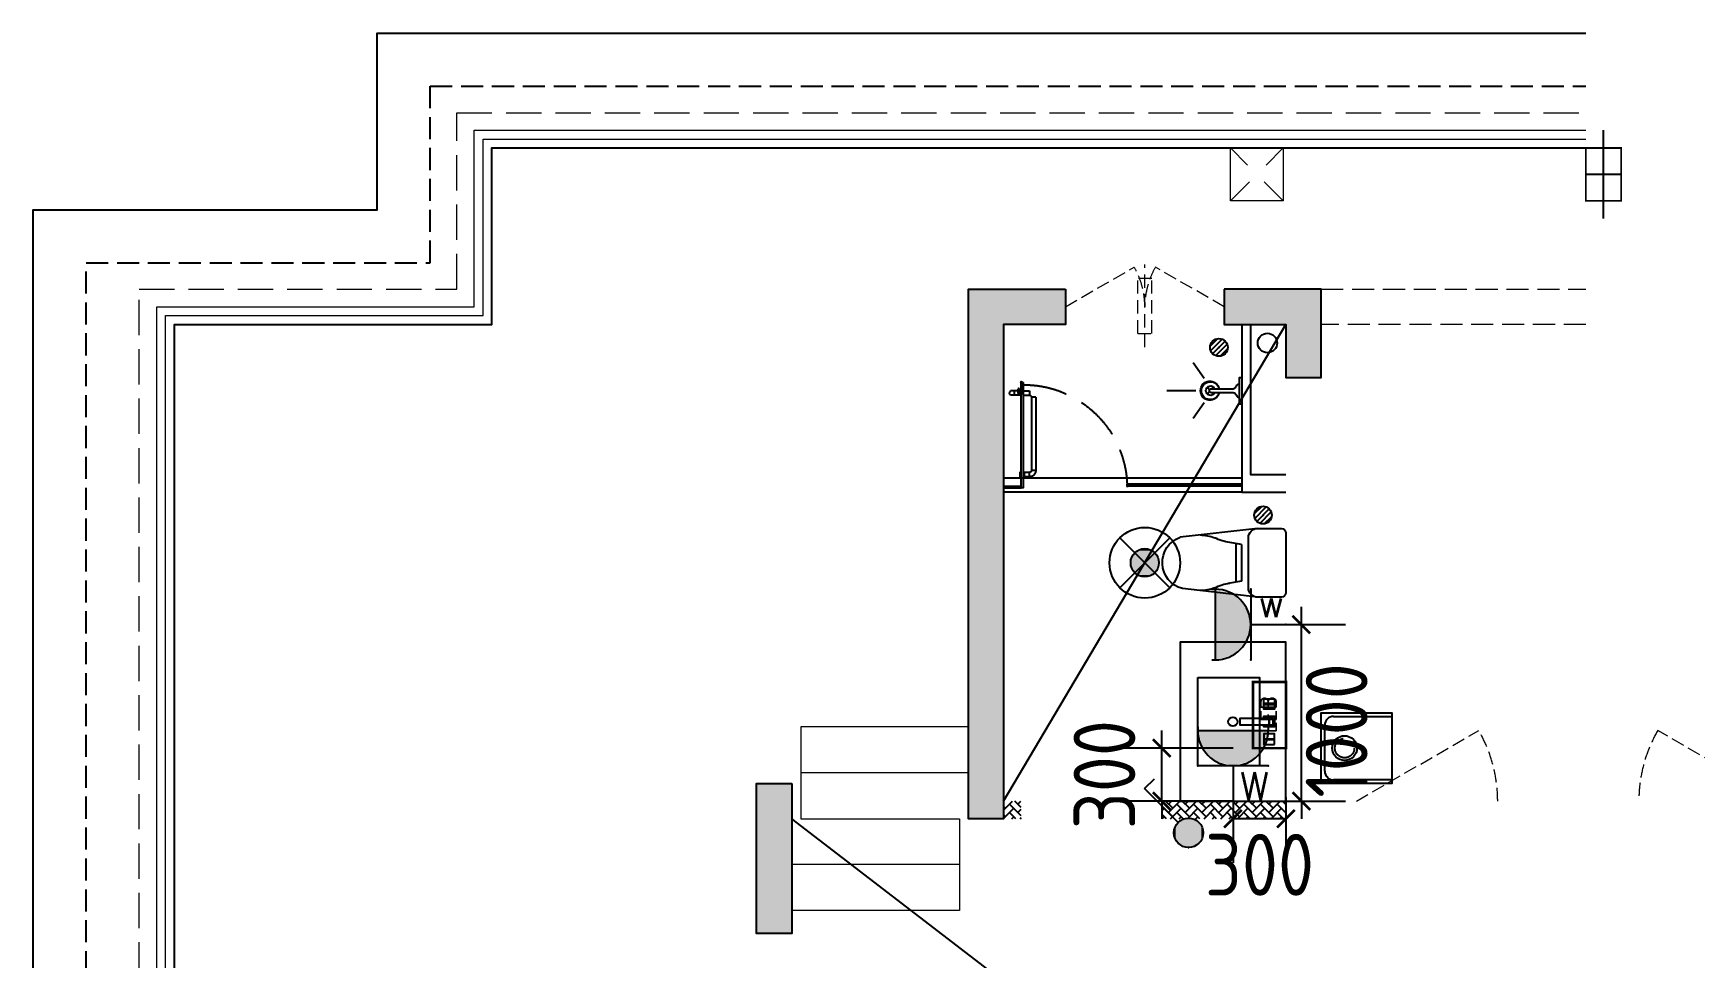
# Model space of a CAD drawing. Extents: x 3002737 to 4077523, y -995787 to -7267.
# Drawn here: x 3599154 to 3608571, y -772657 to -767419 of the extents above; entities that cross this region are included whole.
import ezdxf
from ezdxf.enums import TextEntityAlignment as Align

# ---------------------------------------------------------------- set-up
doc = ezdxf.new("R2010")
doc.units = 0
doc.header["$LTSCALE"] = 1000
doc.header["$MEASUREMENT"] = 0
for name, pattern in [('#P_--_20B1_001_t3$0$DASH', [0.35, 0.25, -0.1]), ('__DASH', [0.35, 0.25, -0.1]), ('DASH', [0.35, 0.25, -0.1]), ('HIDDEN', [0.375, 0.25, -0.125])]:
    doc.linetypes.add(name, pattern=pattern)
doc.layers.get('0').update_dxf_attribs({"linetype": 'CONTINUOUS'})
doc.layers.get('Defpoints').update_dxf_attribs({"linetype": 'CONTINUOUS'})
for name, color, linetype in [('!!电气', 1, 'CONTINUOUS'), ('COLU', 7, 'CONTINUOUS'), ('EQUIP-插座', 3, 'CONTINUOUS'), ('EQUIP-照明', 3, 'CONTINUOUS'), ('IP-bath&kitchen-JOHNSON', 4, 'CONTINUOUS'), ('LVTRY', 252, 'CONTINUOUS'), ('P-bath&kitchen-JOHNSON', 4, 'CONTINUOUS'), ('ROOF', 183, 'CONTINUOUS'), ('S-砼墙填充', 251, 'CONTINUOUS'), ('TEL_TEXT', 7, 'CONTINUOUS'), ('VPIPE-中水', 122, 'CONTINUOUS'), ('VPIPE-雨水', 4, 'DASH'), ('保温', 6, 'CONTINUOUS'), ('机电标识类', 1, 'CONTINUOUS'), ('污水', 3, 'CONTINUOUS'), ('看线', 185, 'CONTINUOUS'), ('管', 193, 'CONTINUOUS')]:
    doc.layers.add(name, color=color, linetype=linetype)
for name, color, linetype, lineweight in [('EQUIP-消防', 3, 'CONTINUOUS', 20), ('STAIR', 252, 'CONTINUOUS', 20), ('WINDOW', 146, 'CONTINUOUS', 20), ('平面-分水线', 189, 'CONTINUOUS', 15), ('平面-栏杆', 56, 'CONTINUOUS', 15), ('平面-看线', 252, 'CONTINUOUS', 15), ('平面-空调室内机', 176, 'CONTINUOUS', 9), ('平面-空调预留孔', 252, 'CONTINUOUS', 15)]:
    doc.layers.add(name, color=color, linetype=linetype, lineweight=lineweight)
doc.styles.add('_TEL_DIM', font='SIMPLEX', dxfattribs={"width": 0.8, "height": 3.5, "bigfont": 'HZTXT'})
doc.styles.get("Standard").update_dxf_attribs({"font": 'gbenor.shx', "bigfont": 'gbcbig.shx'})
doc.dimstyles.get("Standard").update_dxf_attribs({"dimscale": 100, "dimtxt": 3.5, "dimasz": 1, "dimexe": 2.5, "dimexo": 3, "dimgap": 1.5, "dimtad": 1, "dimdec": 0, "dimzin": 0, "dimdsep": 46, "dimtxsty": 'Standard', "dimblk": 'ARCHTICK', "dimcen": 0.09, "dimadec": 0, "dimazin": 0, "dimtfac": 1, "dimtdec": 0, "dimtix": 1, "dimtmove": 2, "dimatfit": 3, "dimfxl": 1, "dimtolj": 1, "dimtzin": 0, "dimarcsym": 0})
pattern_1 = [(45, (0, 0), (0, 47.41575231924514), [100.584, -33.528]), (135, (23.70786, 23.70786), (3.05311331771918e-15, 47.41575231924513), [100.584, -33.528])]

# ---------------------------------------------------------------- blocks, each defined once
blk = doc.blocks.new('dongkong')
at = {"layer": '平面-空调预留孔', "color": 8, "linetype": 'HIDDEN', "ltscale": 0.3}
for p, q in [((-603796.0415180789, 210899.900060961), (-603796.0415180789, 210431.4859232727)), ((-603836.0415180789, 210820.9630630909), (-603836.0415180789, 210510.8096162414)), ((-603836.0415180789, 210820.9630630909), (-603756.0415180789, 210820.9630630909)), ((-603756.0415180789, 210820.9630630909), (-603756.0415180789, 210510.8096162414))]:
    blk.add_line(p, q, dxfattribs=at)
blk.add_lwpolyline([(-603756.0415180789, 210510.8096162414), (-603836.0415180789, 210510.8096162414)], dxfattribs=at)
blk = doc.blocks.new('R5T6Y7TRF')
at = {"layer": '平面-分水线', "color": 252, "elevation": -134.4000000000001}
blk.add_lwpolyline([(392484.8541893135, -26437.61814984633), (392784.8541893135, -26437.61814984633), (392784.8541893135, -26737.61814984633), (392484.8541893135, -26737.61814984633)], close=True, dxfattribs=at)
for points in [[(392484.8541893137, -26437.61814984609), (392581.6677419271, -26534.43170245946)], [(392688.0406367002, -26534.43170245946), (392784.8541893137, -26437.61814984609)], [(392484.8541893137, -26737.61814984609), (392593.291564103, -26629.18077505683)], [(392676.4168145243, -26629.18077505683), (392784.8541893137, -26737.61814984609)]]:
    blk.add_lwpolyline(points, dxfattribs=at)
blk = doc.blocks.new('GDGDGDGRGD')
at = {"color": 252, "linetype": '__DASH', "ltscale": 0.1}
blk.add_wipeout([(428916.84760748764, 296115.3631000773), (428716.694160324, 296115.3630999893), (428716.6941600065, 295815.3630998155), (428916.8476071452, 295815.3630997849)], dxfattribs=at).dxf.layer = '污水'
at = {"layer": '机电标识类', "color": 252, "linetype": 'DASH', "ltscale": 400}
for p, q in [((428816.7708839058, 295715.3630940171), (428816.7708839058, 296215.3631000333)), ((428916.8476071691, 295965.3613519751), (428716.6941603196, 295965.3613519752))]:
    blk.add_line(p, q, dxfattribs=at)
at = {"layer": '污水', "color": 252, "linetype": '__DASH', "ltscale": 0.1, "const_width": 10}
blk.add_lwpolyline([(428916.8476071724, 296115.3630999706), (428716.6941603228, 296115.3630999707), (428716.6941603125, 295815.363099858), (428916.847607162, 295815.3630998579)], close=True, dxfattribs=at)
blk = doc.blocks.new('GDGDGRD')
at = {"layer": 'S-砼墙填充'}
h = blk.add_hatch(color=252, dxfattribs=at)
h.dxf.hatch_style = 1
h.paths.add_polyline_path([(425766.5794054426, 295815.3630852421), (425766.5794054426, 295615.3630852421), (425416.5787021094, 295615.3630854151), (425416.5787033085, 292815.3630859881), (425216.5787033085, 292815.3630859881), (425216.5787021094, 295815.3630854151)])
h = blk.add_hatch(color=252, dxfattribs=at)
h.dxf.hatch_style = 1
h.paths.add_polyline_path([(426666.6709222656, 295815.3630856257), (426666.6709222656, 295615.3630856257), (427016.5444422306, 295615.3630999586), (427016.5444410441, 295315.3631574876), (427216.5444410441, 295315.3631574876), (427216.5444422306, 295815.3630999586)])
h = blk.add_hatch(color=252, dxfattribs=at)
h.dxf.hatch_style = 1
h.paths.add_polyline_path([(424216.556240608, 293015.3630997556), (424216.556240608, 292815.3630997556), (424216.5562417945, 292165.3631572846), (424016.5562417945, 292165.3631572846), (424016.556240608, 293015.3630997556)])
at = {"layer": 'COLU', "color": 252}
for points in [[(425766.5794054426, 295815.3630852421), (425766.5794054426, 295615.3630852421), (425416.5787021094, 295615.3630854151), (425416.5787033085, 292815.3630859881), (425216.5787033085, 292815.3630859881), (425216.5787021094, 295815.3630854151)], [(426666.6709222656, 295815.3630856257), (426666.6709222656, 295615.3630856257), (427016.5444422306, 295615.3630999586), (427016.5444410441, 295315.3631574876), (427216.5444410441, 295315.3631574876), (427216.5444422306, 295815.3630999586)], [(424216.556240608, 293015.3630997556), (424216.556240608, 292815.3630997556), (424216.556240608, 292815.3630997556), (424216.5562417945, 292165.3631572846), (424016.5562417945, 292165.3631572846), (424016.556240608, 293015.3630997556)]]:
    blk.add_lwpolyline(points, close=True, dxfattribs=at)
blk = doc.blocks.new('VXVXVXDVXDVXVDX')
at = {"layer": '保温', "linetype": 'ByBlock', "ltscale": 10}
h = blk.add_hatch(dxfattribs=at)
h.set_pattern_fill('AR-HBONE', color=251, scale=55)
h.set_pattern_definition(pattern_1)
h.paths.add_polyline_path([(425516.5787158769, 292815.3630860538), (425516.5786749359, 292915.3630860629), (425416.5786828165, 292915.3663592454), (425416.5787237576, 292815.3663592363)])
h = blk.add_hatch(dxfattribs=at)
h.set_pattern_fill('AR-HBONE', color=251, scale=55)
h.set_pattern_definition(pattern_1)
h.paths.add_polyline_path([(427016.5787225708, 292815.3630863895), (427016.5786816297, 292915.3630863986), (426316.5786749361, 292915.3663593241), (426316.5787158771, 292815.3663593151)])
at = {"layer": '保温', "color": 251, "linetype": 'ByBlock', "ltscale": 10}
blk.add_line((427016.5787020889, 292915.3630863958), (427016.5787021116, 292815.3630863922), dxfattribs=at)
blk = doc.blocks.new('A$C3EB2330C')
at = {"layer": '管', "color": 252}
for p, q in [((-0.0007213222561404109, 379.9995217677206), (329.9992786777439, 379.9995217677206)), ((379.9992786777439, 329.9995217677206), (379.9992786777439, 69.99952176772058)), ((329.9992786777439, 19.99952176772058), (-0.0007213222561404109, 19.99952176772058))]:
    blk.add_line(p, q, dxfattribs=at)
blk.add_lwpolyline([(399.9992786777439, 399.9995217677206), (399.9992786777439, -0.000478232279419899), (-0.0007213222561404109, -0.000478232279419899), (-0.0007213222561404109, 399.9995217677206)], close=True, dxfattribs=at)
for centre, start, end in [((329.9992786777439, 329.9995217677206), 0, 90), ((329.9992786777439, 69.99952176772058), 270, 360)]:
    blk.add_arc(centre, 50, start, end, dxfattribs=at)
blk.add_ellipse((267.4755955390865, 199.9995217677206), major_axis=(-49.49747468307308, -49.49747468307304), ratio=0.9999999999994058, start_param=-0.7853981633977454, end_param=5.49778714378184, dxfattribs=at)
blk = doc.blocks.new('rrrrrrrrrrrra')
at = {"color": 8}
for p, q in [((252.6024353011744, 483.7312025176361), (-87.39756469882559, 483.7312025176361)), ((-112.3975646988256, 458.7312025176361), (-112.3975646988256, 324.3323662159964)), ((277.6024353011744, 324.3323662159964), (277.6024353011744, 458.7312025176361)), ((-112.3975646988256, 324.3323662159964), (-63.69972878636327, -103.3637925456278)), ((277.6024353011744, 324.3323662159964), (227.5135563242948, -115.5808400628157)), ((-59.12511469877791, 271.0599162159488), (224.3299853011267, 271.0599162159488)), ((-20.6103619200876, 232.4137265472673), (-34.18044077546801, 153.6153487120755)), ((191.3197469591396, 200.4502565474249), (-26.11487635679077, 200.4502565474249)), ((185.8152325224364, 232.4137265477329), (-20.6103619200876, 232.4137265472673)), ((185.8152325224364, 232.4137265477329), (199.3853113778168, 153.6153487125412))]:
    blk.add_line(p, q, dxfattribs=at)
for centre, radius, start, end in [((-87.39756469882559, 458.7312025176361), 25, 90, 180), ((252.6024353011744, 458.7312025176361), 25, 0, 90), ((-59.12511469877791, 324.3323662164621), 53.27245000000602, 180, 270), ((224.3299853008939, 324.3323662164621), 53.27245000000253, 270, 0), ((-322.583031725022, 209.8070477982983), 293.8257332377133, 333.5368539848596, 351.4828191908725), ((487.787902327138, 209.8070477982983), 293.8257332377133, 188.5171808091275, 206.4631460151405), ((148.969911527005, -3.179016253445297), 224.0767612256445, 158.5202191710939, 180), ((16.2349590753438, -3.179016253445297), 224.0767612256723, 0, 21.47978082890611), ((83.83053322241176, -63.61970424279571), 152.7899563564, 195.0773243454172, 340.1181212308546)]:
    blk.add_arc(centre, radius, start, end, dxfattribs=at)
blk = doc.blocks.new('A$C1E0F638F')
for points in [[(499.7003750004806, 435.1003879043274), (499.7003750004806, 85.1003879038617), (-4.325015470385551e-05, 85.10038790432736), (-4.325015470385551e-05, 435.1003879038617)], [(269.850552206859, 30.00024752598256), (229.850552206859, 30.00024752644822), (229.850552206859, 195.0002475259826), (269.850552206859, 195.0002475264482)], [(119.850552206859, 0.0002475259825587273), (179.850552206859, 0.0002475259825587273), (179.850552206859, 60.00024752598256), (119.850552206859, 60.00024752598256)], [(146.850552206859, 55.00024752598256), (152.850552206859, 55.00024752644822), (152.850552206859, 5.00024752644822), (146.850552206859, 5.00024752644822)], [(229.850552206859, 30.00024752644822), (269.850552206859, 30.00024752598256), (269.850552206859, 10.00024752598256), (229.850552206859, 10.00024752644822)], [(379.850552206859, 0.0002475259825587273), (319.850552206859, 0.0002475264482200146), (319.850552206859, 60.00024752644822), (379.850552206859, 60.00024752644822)], [(352.850552206859, 55.00024752598256), (346.850552206859, 55.00024752598256), (346.850552206859, 5.000247525982559), (352.850552206859, 5.000247525982559)]]:
    blk.add_lwpolyline(points, close=True)
blk.add_lwpolyline([(269.850552206859, 60.00024752598256), (279.850552206859, 60.00024752598256), (279.850552206859, 0.0002475264482200146), (219.850552206859, 0.0002475259825587273), (219.850552206859, 60.00024752598256), (229.850552206859, 60.00024752644822)])
blk.add_circle((249.850552206859, 236.2614032463171), 26)
blk = doc.blocks.new('$lvtry$00000171')
for p, q in [((-74.24621202462731, 10.60660171788186), (-10.60660171788186, 74.24621202462731)), ((-69.81875867368217, -27.39235180270043), (27.39235180242758, 69.81875867368217)), ((-53.03300858900184, -53.03300858886359), (53.03300858900184, 53.03300858886359)), ((-27.39235180242758, -69.81875867368217), (69.81875867368217, 27.39235180270043)), ((10.60660171788186, -74.24621202462731), (74.24621202462731, -10.60660171788186))]:
    blk.add_line(p, q)
blk.add_circle((0, 0), 75)
blk.add_point((0, 0))
blk = doc.blocks.new('135')
blk.add_hatch(color=256).paths.add_polyline_path([(4.76418280357393, 1.812162386259842), (3.614183923258678, -0.9586682789313272), (-4.698308072380313, 2.491328362025341), (-3.548309192054148, 5.262159027231063)])
for p, q in [((-6.34257382159194, 2.632406550414998), (5.421245566391007, -2.250020692198631)), ((-5.698204626369259, 2.906323017595241), (-5.160113183243083, 2.682994842084553)), ((-5.555794630552554, 18.93025617586591), (-3.355794630551827, 19.41189882087838)), ((-3.355794630551827, 19.41189882087838), (-5.502586708164016, 19.38346581543646)), ((5.249555696867901, 10.9245783101278), (-5.25044430312846, 10.93328680312606)), ((5.227938415449898, 9.660595023749009), (-5.205485498692723, 9.660595023727183)), ((-5.160113183243083, 2.682994842084553), (-3.818447822857706, 5.915630618167598)), ((-5.000000000007275, 10.93307908955376), (-5.000000000007275, 30.53458335841333)), ((-3.818447822857706, 5.915630618167598), (5.417654394495911, 2.08230101709978)), ((0, -9.095e-13), (-7.276000000000001e-12, 39.11915162772765)), ((5.617387633388716, 18.86060526279379), (3.417387633387988, 19.34224790780627)), ((3.417387633387988, 19.34224790780627), (5.564179711000178, 19.31381490236435)), ((4.075989034128724, -1.150334758983262), (5.417654394495911, 2.08230101709978)), ((4.999999999996362, 10.92478528669653), (4.999999999992723, 32.30060393840449)), ((4.075989034125087, -1.150334758983262), (5.7233188174323, -1.834038541420341))]:
    blk.add_line(p, q)
for centre, radius, start, end in [((6.161034868437128, 15.83646535001662), 13.51105029248686, 151.0147378050733, 204.8403314206463), ((13.49583268638525, 4.204098348475781), 20.48112573357894, 163.092431708237, 182.0011966084188), ((-5.975522388205718, 3.562607190228845), 1, 184.2275252268287, 248.4661137629982), ((13.54264475737364, 4.193994001077044), 19.52885339284392, 163.7443120071847, 182.5268738689926), ((8.625610374787357, 15.4674340699994), 14.59806099666519, 166.2780045267358, 198.0953497200314), ((-5.467505949505721, 3.349919817060253), 0.5, 181.9385014602077, 247.2597126889964), ((-5.220308285297505, 22.14142036417525), 0.5, 335.7643365041333, 151.0147378054934), ((3.827398038803949, 18.06844884589281), 9.42220170707689, 155.7643365036202, 171.9772791662345), ((5.153695528464595, 22.26171150950449), 0.5, 29.84246110022977, 204.5740373216479), ((-5.946870150815811, 17.18555889137405), 11.70614123311011, 10.4750181798539, 24.57403732164799), ((29.07817214454553, 6.708467335577552), 24.03224306675829, 172.943947749341, 199.2318175570648), ((-6.288615623223449, 15.43590622998363), 12.3887641438454, 338.644919711974, 16.04760207510264), ((-6.035673477003001, 15.84248269684667), 13.39994098009156, 334.9111406033848, 29.84246110034611), ((26.37160870551816, 6.273545375245702), 20.6409126368038, 169.1453753653255, 199.9525787155704), ((5.869786496521555, -1.169297062749137), 1.170107913508445, 247.4597126892894, 19.95257871601565), ((5.914985297487874, -1.372233430550295), 0.5, 247.4597126892894, 19.23181755750988)]:
    blk.add_arc(centre, radius, start, end)
blk.add_open_spline([(-5.000000000007275, 30.53458335841333), (-4.10443294849756, 31.33336597555081), (-2.288282033354334, 32.95324444101334), (0.90438098919185, 29.19536669430727), (3.450096077842316, 31.12548990286359), (4.999999999992723, 32.30060393840449)], degree=3, knots=[0, 0, 0, 0, 3.066329070407599, 6.218313121244897, 11.12413523619883, 11.12413523619883, 11.12413523619883, 11.12413523619883])
blk = doc.blocks.new('SDFAWERAWER')
at = {"layer": 'LVTRY', "color": 252}
for p, q in [((593987.7654218215, -1242190.543110286), (593978.1679464299, -1242213.999597729)), ((594017.0860310916, -1242202.539954511), (593987.7654218215, -1242190.543110286)), ((594015.8193360465, -1242220.432964417), (594027.1688849085, -1242192.714558183)), ((594022.6186791044, -1242211.427743668), (594029.8341162818, -1242193.80586096)), ((594027.1688849085, -1242192.714558183), (594033.0323939191, -1242195.115424288)), ((594029.8341162818, -1242193.80586096), (594031.0932591765, -1242196.811088268)), ((594032.1593517042, -1242197.24760937), (594033.0323939191, -1242195.115424288)), ((594033.0323939191, -1242195.115424288), (594033.976751101, -1242197.369344781)), ((593941.1893833182, -1242210.071718162), (593783.7054442759, -1242594.768872668)), ((593964.6458707345, -1242219.669193542), (593807.1619316919, -1242604.366348048)), ((593941.1893833182, -1242210.071718162), (593964.6458707345, -1242219.669193542)), ((594007.4885557, -1242225.996441955), (593978.1679464299, -1242213.999597729)), ((594015.8193360465, -1242220.432964417), (594021.6828450572, -1242222.833830523)), ((594025.7000045974, -1242203.902384486), (594018.4845674199, -1242221.524267195)), ((594018.4845674199, -1242221.524267195), (594021.4897947444, -1242220.265124338)), ((594025.3530065713, -1242210.830205286), (594021.4897947444, -1242220.265124338)), ((594022.5558872721, -1242220.70164544), (594021.6828450572, -1242222.833830523)), ((594021.6828450572, -1242222.833830523), (594023.9367655669, -1242221.889473379)), ((594024.1550261178, -1242221.356427115), (594023.937164888, -1242221.888498138)), ((594025.3530065713, -1242210.830205286), (594031.0932591765, -1242196.811088268)), ((594027.746431214, -1242234.285170699), (594078.3911199654, -1242255.006992549)), ((594033.7584905497, -1242197.902391045), (594033.9763517794, -1242197.370320023)), ((594047.2517495372, -1242200.933083513), (594035.9092786319, -1242228.654386825)), ((594035.9092786319, -1242228.654386825), (594038.5747885434, -1242229.745009019)), ((594037.3439066054, -1242210.828683256), (594087.9885953569, -1242231.550505105)), ((594038.5747885434, -1242229.745009019), (594045.1743897707, -1242213.615406493)), ((594038.5747885434, -1242229.745009019), (594041.579694262, -1242228.485098852)), ((594041.579694262, -1242228.485098852), (594051.1771696536, -1242205.028611409)), ((594049.9172594484, -1242202.023705706), (594043.3176582216, -1242218.153308231)), ((594047.2517495372, -1242200.933083513), (594049.9172594484, -1242202.023705706)), ((594049.9172594484, -1242202.023705706), (594051.1771696536, -1242205.028611409)), ((594057.0670404839, -1242246.282014925), (594066.6645158757, -1242222.825527482)), ((593783.7054442759, -1242594.768872668), (593807.1619316919, -1242604.366348048)), ((593803.2340521519, -1242641.344911171), (593812.8315275433, -1242617.888423728)), ((593803.2340521519, -1242641.344911171), (593832.554661422, -1242653.341755396)), ((593812.8315275433, -1242617.888423728), (593842.1521368134, -1242629.885267953)), ((593842.1521368134, -1242629.885267953), (593832.554661422, -1242653.341755396)), ((593833.814571627, -1242656.346661099), (593832.554661422, -1242653.341755396)), ((593845.157042532, -1242628.625357786), (593833.814571627, -1242656.346661099)), ((593836.4800815652, -1242657.437283303), (593833.814571627, -1242656.346661099)), ((593847.8225524705, -1242629.715979991), (593836.4800815652, -1242657.437283303)), ((593845.157042532, -1242628.625357786), (593842.1521368134, -1242629.885267953)), ((593847.8225524705, -1242629.715979991), (593845.157042532, -1242628.625357786)), ((593847.1421213057, -1242661.799772115), (593858.4845922105, -1242634.078468803)), ((593847.1421213057, -1242661.799772115), (593849.807631217, -1242662.890394308)), ((593849.807631217, -1242662.890394308), (593861.150102122, -1242635.169090996)), ((593852.0613105225, -1242661.945461682), (593862.0950347865, -1242637.422770285)), ((593858.4845922105, -1242634.078468803), (593861.150102122, -1242635.169090996)), ((593861.150102122, -1242635.169090996), (593862.0950347865, -1242637.422770285))]:
    blk.add_line(p, q, dxfattribs=at)
blk.add_lwpolyline([(593823.4857289928, -1242716.975934958), (594045.7556563742, -1242173.940086161), (594036.5013807861, -1242170.150840413), (593814.2314534048, -1242713.186689209)], close=True, dxfattribs=at)
blk.add_arc((594075.2654484361, -1242240.036391133), 15.29342111015146, 281.7932153755734, 33.70187580186141, dxfattribs=at)
for centre, major_axis, start_param, end_param in [((593974.2417065077, -1242223.595433476), (3.926239933352681, 9.595835773426348), 0, 1.570796326794897), ((593816.7577674654, -1242608.292587982), (13.52371531371392, 33.05232318957029), 1.570796326794897, 3.141592653589793), ((593816.7577674654, -1242608.292587982), (3.926239933352681, 9.595835773426348), 1.570796326794897, 3.141592653589793)]:
    blk.add_ellipse(centre, major_axis=major_axis, ratio=1, start_param=start_param, end_param=end_param, dxfattribs=at)
at = {"layer": 'P-bath&kitchen-JOHNSON', "color": 252, "linetype": 'DASH'}
blk.add_arc((593809.7670385346, -1242714.004828131), 586.199339652145, 67.53694625199444, 157.1324720308851, dxfattribs=at)
at = {"layer": 'LVTRY', "color": 252, "xscale": -1, "rotation": 157.7329157530927}
blk.add_blockref('135', (594045.2713309255, -1242161.927690595), dxfattribs=at)
blk = doc.blocks.new('A$C5DCB2F21')
at = {"layer": 'IP-bath&kitchen-JOHNSON', "color": 8}
for p, q in [((73.60639230580999, 0), (-73.60639230580999, 0)), ((-10.47308850636909, -173.5162652194049), (-10.47308850636909, -49.2578386965979)), ((10.5573092952909, -173.5162652194049), (10.5573092952909, -49.2578386965979)), ((-68.28558143033297, -213.1606503543517), (-157.7014214626688, -274.9614281078248)), ((-0.0579361711279489, -261.3536447175793), (-0.0579361711570528, -424.6555120690827)), ((68.16970908802614, -213.1606503543517), (157.5855491203619, -274.9614281078248))]:
    blk.add_line(p, q, dxfattribs=at)
blk.add_lwpolyline([(73.60639230580999, 0), (73.60639230580999, -15.772798351245), (-73.60639230580999, -15.772798351245), (-73.60639230580999, 0)], dxfattribs=at)
for points in [[(-26.29978149385716, -30.6730770759059, -0.3641418619200349), (-37.77772499481944, -15.772798351245, -0.0204951839784475)], [(-10.47308850636909, -49.43990604687496, 0.214893116671168), (-26.29978149385716, -30.6730770759059, 7.649644273232357)], [(10.5573092952909, -49.2578386965979, -0.2143900455666535), (26.29978149385716, -30.6730770759059, -7.649644273232357)], [(26.29978149385716, -30.6730770759059, 0.3641418619200187), (37.77772499482671, -15.772798351245, 0.0204951839784475)]]:
    blk.add_lwpolyline(points, format="xyb", dxfattribs=at)
blk.add_arc((0.0421103944609058, -173.5162652194049), 10.51519890083, 180, 0, dxfattribs=at)
for centre, major_axis, ratio, start_param, end_param in [((0.0421103943663184, -181.2952494334531), (53.64446843239703, 4.6092399e-09), 0.9875770290783108, 1.768090240399728, 7.656687720196345), ((0.0421103943663184, -178.7724866370772), (-50.96224410476142, 6.55561e-11), 0.9900522014073144, -1.362970376127611, 4.504563029716158), ((0.0421103943663184, -177.7692267618913), (-26.80467913510691, 8.690706e-10), 0.9948122416210567, -1.167676844559286, 4.309269498205915), ((-12.41473554639378, -164.737432311369), (1.3012e-12, 1.432845619463478), 0.8500000000096485, -1.570796326743344, 4.712388980436241), ((-12.41473554639378, -189.1718906858077), (-2.801241e-10, 1.432845619478029), 0.8500000000010158, 4.712388980259137, 10.99557428743872), ((12.49895633515552, -164.737432311369), (-1.089747e-10, 1.432845619463478), 0.8500000000096485, 4.712388980370823, 10.99557428755041), ((12.49895633515552, -189.1718906858077), (-3.904000999999999e-10, 1.43284561947803), 0.8500000000010156, 4.712388980193717, 10.9955742873733)]:
    blk.add_ellipse(centre, major_axis=major_axis, ratio=ratio, start_param=start_param, end_param=end_param, dxfattribs=at)
blk = doc.blocks.new('A$C5C58052D')
at = {"layer": 'IP-bath&kitchen-JOHNSON', "color": 252}
for p, q in [((-49.99996080552228, -870.3115543133463), (-1399.997573487693, -870.3115586272907)), ((-1399.997573484667, -915.3115590930684), (-1299.997573835775, -915.3115590594243)), ((-1399.997573484667, -925.3115590930684), (-1299.997573835775, -925.3115590594243)), ((-1299.997573835775, -925.3115590594243), (-1299.997573839501, -915.3115590594243)), ((-700.0094203397166, -915.3115590777015), (-700.0094203348272, -905.3115588579094)), ((-49.99996080552228, -915.3115543150925), (-700.0094203397166, -915.3115590777015)), ((-49.99996080552228, -905.3115543150925), (-699.9975735293701, -905.3115588579094)), ((-49.99996080552228, -950.3114893491729), (-1399.997573487461, -950.3115586272907))]:
    blk.add_line(p, q, dxfattribs=at)
for points in [[(-50, 0), (-49.9999569831416, -950.3115181066096), (200.0024476789404, -950.3115019814577)], [(0, 0), (1.881248317658901e-05, -850.3115094205132), (200.0024453278165, -850.3115094189416)]]:
    blk.add_lwpolyline(points, dxfattribs=at)
at = {"layer": 'LVTRY', "color": 252}
blk.add_lwpolyline([(-399.9873395997565, -2699.999390983779), (200.0126604004763, -2699.999390983779), (200.0126603917452, -1800.000353202282), (-399.9873396086041, -1800.000353202282)], close=True, dxfattribs=at)
at = {"layer": 'IP-bath&kitchen-JOHNSON', "color": 252, "xscale": -1}
for name, p, rotation in [('SDFAWERAWER', (1019018.516762859, 924235.1846695608), 337.7402306568928), ('A$C5DCB2F21', (-50.01090498571284, -375.0039311598521), 269.991511475553)]:
    blk.add_blockref(name, p, dxfattribs=dict(at, rotation=rotation))
at = {"layer": 'LVTRY', "color": 252, "xscale": 0.6666666667107826, "yscale": 0.6666666667107826}
for p in [(-180, -129.9999999977881), (70.00242649810389, -1079.99999999546)]:
    blk.add_blockref('$lvtry$00000171', p, dxfattribs=at)
at = {"layer": 'LVTRY', "color": 252, "extrusion": (0, 0, -1), "zscale": -1, "rotation": 90.00000000000001}
blk.add_blockref('rrrrrrrrrrrra', (283.7312050068285, -1432.758170591318), dxfattribs=at)
at = {"layer": 'LVTRY', "color": 252, "rotation": 90.00000000000001}
blk.add_blockref('A$C1E0F638F', (135.1025586216711, -2499.694016935595), dxfattribs=at)
blk = doc.blocks.new('A$C100F5A36')
at = {"layer": 'ROOF', "color": 252, "ltscale": 0.8}
for points in [[(14202.46591712767, -18232.39991673001), (11102.4658911177, -18232.39992696489), (11102.46589094028, -9232.405966357444), (13052.46589276381, -9232.381801333162), (13052.46589282807, -8232.399925305857), (19902.46634929767, -8232.399925158592)], [(14352.46589022502, -17582.39991624258), (11902.46589110466, -17582.39992471668), (11902.46589095332, -9882.39724015724), (13702.4658927219, -9882.373075132957), (13702.46589278616, -8882.399925291887), (19902.46634931164, -8882.399925158592)]]:
    blk.add_lwpolyline(points, dxfattribs=at)
at = {"layer": 'STAIR', "color": 252}
blk.add_line((15452.46588995215, -12682.39992387558), (16352.46588971652, -12682.3999247771), dxfattribs=at)
for points in [[(16402.46589028323, -12422.39992473717), (16402.46589046344, -12162.39992473717), (15452.46589248022, -12162.39992383891), (15452.46588867437, -12422.39992383891)], [(16402.46589147346, -12682.39992471831), (16402.46589165367, -12422.39992471831), (15452.46589230094, -12422.39992383891), (15452.46588849509, -12682.39992405754)], [(16352.46589013562, -12682.39992481214), (16352.46588995727, -12942.39992481214), (15402.44343236228, -12942.39992399444), (15402.44342891499, -12682.39992399444)], [(16352.46588995727, -12942.39992481214), (16352.46588977892, -13202.39992481214), (15402.44343215181, -13202.39992399444), (15402.44342870452, -12942.39992399444)]]:
    blk.add_lwpolyline(points, dxfattribs=at)
at = {"layer": 'VPIPE-中水', "color": 252, "linetype": 'Continuous'}
blk.add_circle((18097.24619324785, -9987.39871962869), 55, dxfattribs=at)
at = {"layer": 'VPIPE-雨水', "color": 252}
blk.add_circle((18534.98957353691, -12282.39992456662), 55, dxfattribs=at)
at = {"layer": 'WINDOW', "color": 252, "linetype": 'DASH', "ltscale": 0.5}
for p, q in [((18402.46589033818, -9682.39992535743), (19902.46588989533, -9682.399925334961)), ((19902.46588989813, -9882.40112189704), (18402.46589034237, -9882.401121929288))]:
    blk.add_line(p, q, dxfattribs=at)
at = {"layer": 'WINDOW', "color": 252, "linetype": 'DASH', "ltscale": 0.3}
for points in [[(16952.55809593201, -9782.39991698647), (17342.31128524058, -9557.472258670488, -0.131605288826864), (17402.5580959823, -9782.399916957598)], [(17852.55809603166, -9782.39991698647), (17462.80490672309, -9557.472258670488, 0.131605288826864), (17402.5580959823, -9782.399916957598)], [(18602.46552114608, -12582.39990136586), (19295.28584417887, -12182.39990136388, -0.1316524975905399), (19402.4655211526, -12582.39990137354)], [(21002.46549269184, -12582.39990136586), (20309.64516965905, -12182.39990136388, 0.1316524975905399), (20202.46549268533, -12582.39990137354)]]:
    blk.add_lwpolyline(points, format="xyb", dxfattribs=at)
at = {"layer": '平面-看线', "color": 252, "linetype": 'DASH', "ltscale": 0.8}
blk.add_lwpolyline([(14352.46589091653, -17782.39991624258), (11702.46589110885, -17782.39992540842), (11702.46589094913, -9682.399925141828), (13502.46589273447, -9682.375760117546), (13502.4658927992, -8682.399925296195), (19902.46634930745, -8682.399925158592)], dxfattribs=at)
at = {"layer": '看线', "color": 252, "linetype": '#P_--_20B1_001_t3$0$DASH', "ltscale": 0.5}
blk.add_lwpolyline([(14352.46592722787, -18782.39991455898), (14352.46592443483, -17932.39991623396), (11402.46589111164, -17932.39992592717), (11402.46589094633, -9532.401938880328), (13352.46589274425, -9532.377773856046), (13352.46589280851, -8532.399925299454), (19902.46634930419, -8532.399925158592)], dxfattribs=at)
at = {"color": 252}
for name, p in [('R5T6Y7TRF', (-374597.3854375486, 17555.21822465071, 134.4000000000001)), ('A$C5C58052D', (18002.41897367872, -9882.399925927399)), ('VXVXVXDVXDVXVDX', (-408814.112811693, -305497.7630110036))]:
    blk.add_blockref(name, p, dxfattribs=at)
at = {"layer": '平面-空调室内机', "color": 252, "ltscale": 0.3, "xscale": -1, "rotation": 180}
blk.add_blockref('dongkong', (621198.5074101929, 200888.4100976834), dxfattribs=at)
at = {"layer": '管', "color": 252, "rotation": 180}
blk.add_blockref('A$C3EB2330C', (18802.46516907588, -12082.4004027989), dxfattribs=at)
at = {"color": 252}
blk.add_blockref('GDGDGDGRGD', (-408814.1128117, -304997.7630254023), dxfattribs=at)
at = {"layer": '平面-栏杆', "color": 252}
for points in [[(14352.46589057054, -17682.39991624258), (11802.46589110699, -17682.39992506255), (11802.46589095145, -9782.398582649534), (13602.46589272795, -9782.374417625251), (13602.46589279268, -8782.3999252941), (19902.46634930931, -8782.399925158592)], [(14352.46589039778, -17632.39991624258), (11852.46589110605, -17632.39992488967), (11852.46589095239, -9832.397911403328), (13652.46589272469, -9832.373746379046), (13652.46589278942, -8832.399925292935), (19902.46634931071, -8832.399925158592)]]:
    blk.add_lwpolyline(points, dxfattribs=at)
at = {"color": 252}
blk.add_blockref('GDGDGRD', (-408814.112811693, -305497.7630110036), dxfattribs=at)
blk = doc.blocks.new('$equip$00001149')
for p, q in [((-0.353553390592424, 0.353553390592424), (0.353553390592424, -0.353553390592424)), ((0.353553390592424, 0.353553390592424), (-0.353553390592424, -0.353553390592424))]:
    blk.add_line(p, q)
for radius in [0.5, 0.2]:
    blk.add_circle((0, 0), radius)
for points in [[(-0.1732050807586347, 0.09999999999854481), (0.1732050807586347, 0.09999999999854481), (-0.2000000000007276, 0), (0.2000000000007276, 0)], [(-0.1732050807586347, -0.09999999999854481), (0.1732050807586347, -0.09999999999854481), (-0.2000000000007276, 0), (0.2000000000007276, 0)], [(-0.09999999999854481, 0.1732050807586347), (0.09999999999854481, 0.1732050807586347), (-0.1732050807586347, 0.09999999999854481), (0.1732050807586347, 0.09999999999854481)], [(0, 0.2000000000007276), (0, 0.2000000000007276), (-0.09999999999854481, 0.1732050807586347), (0.09999999999854481, 0.1732050807586347)], [(-0.09999999999854481, -0.1732050807586347), (0.09999999999854481, -0.1732050807586347), (-0.1732050807586347, -0.09999999999854481), (0.1732050807586347, -0.09999999999854481)], [(0, -0.2000000000007276), (0, -0.2000000000007276), (-0.09999999999854481, -0.1732050807586347), (0.09999999999854481, -0.1732050807586347)]]:
    blk.add_solid(points)
at = {"flags": 9}
blk.add_attdef('A', (0, 0), '', height=2e-05, dxfattribs=at)
blk = doc.blocks.new('$equip$00001962')
for p, q in [((0.1473139127519971, 0.3556472460822988), (0.625000000003638, 0.8333333333339397)), ((0.625000000003638, 0.8333333333339397), (0.7664213562420628, 0.6919119770955149))]:
    blk.add_line(p, q)
blk.add_circle((3.637978807091713e-12, 0.2083333333339397), 0.2083333333334168)
for p in [(1.091393642127514e-11, 0.4166666666660603), (-0.2083333333284827, 0.2083333333375776), (1.091393642127514e-11, 0), (0.2083333333393966, 0.2083333333375776)]:
    blk.add_point(p)
for points in [[(-0.1804219591176661, 0.312500000001819), (0.1804219591249421, 0.312500000001819), (-0.2083333333284827, 0.2083333333339397), (0.2083333333357587, 0.2083333333339397)], [(-0.1041666666642413, 0.3887552924552438), (0.1041666666715173, 0.3887552924552438), (-0.1804219591176661, 0.312500000001819), (0.1804219591249421, 0.312500000001819)], [(3.637978807091713e-12, 0.4166666666660603), (3.637978807091713e-12, 0.4166666666660603), (-0.1041666666642413, 0.3887552924552438), (0.1041666666715173, 0.3887552924552438)], [(-0.1804219591176661, 0.1041666666660603), (0.1804219591249421, 0.1041666666660603), (-0.2083333333284827, 0.2083333333339397), (0.2083333333357587, 0.2083333333339397)], [(-0.1041666666642413, 0.02791137421263556), (0.1041666666715173, 0.02791137421263556), (-0.1804219591176661, 0.1041666666660603), (0.1804219591249421, 0.1041666666660603)], [(3.637978807091713e-12, 1.818989403545856e-12), (3.637978807091713e-12, 1.818989403545856e-12), (-0.1041666666642413, 0.02791137421263556), (0.1041666666715173, 0.02791137421263556)]]:
    blk.add_solid(points)
at = {"layer": 'TEL_TEXT', "style": '_TEL_DIM', "flags": 1}
blk.add_attdef('A', text='', height=2e-05, dxfattribs=at).set_placement((0, 0), align=Align.MIDDLE_CENTER)
blk = doc.blocks.new('$equip$00001764')
for p, q in [((-0.5, 1.049999999999272), (-0.5, 1)), ((-0.5, 1), (0.5, 1)), ((0.5, 1.049999999999272), (0.5, 1)), ((0.5, 0.5), (-0.5, 0.5)), ((0, 0.5), (0, 0))]:
    blk.add_line(p, q)
blk.add_arc((0, 1), 0.500000000000025, 180, 0)
for p in [(-0.5, 0.5), (0.5, 0.5), (0, 0)]:
    blk.add_point(p)
for points in [[(0.4330127018911298, 0.75), (-0.4330127018911298, 0.75), (0.5, 1), (-0.5, 1)], [(0.25, 0.5669872981052322), (-0.25, 0.5669872981052322), (0.4330127018911298, 0.75), (-0.4330127018911298, 0.75)], [(0, 0.5), (0, 0.5), (0.25, 0.5669872981052322), (-0.25, 0.5669872981052322)]]:
    blk.add_solid(points)
at = {"color": 7, "style": '_TEL_DIM'}
blk.add_attdef('$TEXT$', text='', height=0.4, dxfattribs=at).set_placement((0.3030595533709857, 0.2110205339395179), align=Align.MIDDLE_CENTER)
at = {"color": 7, "style": '_TEL_DIM', "flags": 1}
blk.add_attdef('A', text='', height=2e-05, dxfattribs=at).set_placement((0, 0), align=Align.MIDDLE_CENTER)
blk = doc.blocks.new('_ArchTick')
at = {"color": 0, "linetype": 'ByBlock', "const_width": 0.15}
blk.add_lwpolyline([(-0.5, -0.5), (0.5, 0.5)], dxfattribs=at)
blk = doc.blocks.new('*D298')
at = {"layer": '!!电气', "color": 0, "lineweight": -2, "transparency": 16777216}
for p, q in [((3605954.223406634, -771746.0313098892), (3605954.223406634, -772118.9740938642)), ((3606254.223406634, -771746.0313098892), (3606254.223406634, -772118.9740938642)), ((3606254.223406634, -771868.9740938642), (3605954.223406634, -771868.9740938642))]:
    blk.add_line(p, q, dxfattribs=at)
at = {"layer": 'Defpoints', "color": 0, "transparency": 16777216}
for p in [(3605954.223406634, -771446.0313098892), (3606254.223406634, -771446.0313098892), (3605954.223406634, -771868.9740938642)]:
    blk.add_point(p, dxfattribs=at)
at = {"layer": '!!电气', "color": 0, "lineweight": -2, "transparency": 16777216, "xscale": 100, "yscale": 100, "zscale": 100, "rotation": 180}
blk.add_blockref('_ArchTick', (3605954.223406634, -771868.9740938642), dxfattribs=at)
at = {"layer": '!!电气', "color": 0, "lineweight": -2, "transparency": 16777216, "xscale": 100, "yscale": 100, "zscale": 100}
blk.add_blockref('_ArchTick', (3606254.223406634, -771868.9740938642), dxfattribs=at)
at = {"layer": '!!电气', "color": 0, "transparency": 16777216, "insert": (3606104.223406634, -772129.8553541014), "char_height": 350, "attachment_point": 5}
blk.add_mtext('\\A1;300', dxfattribs=at)
blk = doc.blocks.new('*D299')
at = {"layer": '!!电气', "color": 0, "lineweight": -2, "transparency": 16777216}
for p, q in [((3606341.505598622, -770768.9740938642), (3606341.505598622, -770668.9740938642)), ((3606206.35181002, -770768.9740938642), (3606591.505598622, -770768.9740938642)), ((3606341.505598622, -771768.9740938642), (3606341.505598622, -770768.9740938642)), ((3606206.35181002, -771768.9740938642), (3606591.505598622, -771768.9740938642)), ((3606341.505598622, -771768.9740938642), (3606341.505598622, -771868.9740938642))]:
    blk.add_line(p, q, dxfattribs=at)
at = {"layer": 'Defpoints', "color": 0, "transparency": 16777216}
for p in [(3605906.35181002, -770768.9740938642), (3606341.505598622, -770768.9740938642), (3605906.35181002, -771768.9740938642)]:
    blk.add_point(p, dxfattribs=at)
at = {"layer": '!!电气', "color": 0, "lineweight": -2, "transparency": 16777216, "xscale": 100, "yscale": 100, "zscale": 100}
for p, rotation in [((3606341.505598622, -770768.9740938642), 270), ((3606341.505598622, -771768.9740938642), 90)]:
    blk.add_blockref('_ArchTick', p, dxfattribs=dict(at, rotation=rotation))
at = {"layer": '!!电气', "color": 0, "transparency": 16777216, "insert": (3606541.581977705, -771368.9740938635), "char_height": 350, "attachment_point": 5, "rotation": 90}
blk.add_mtext('\\A1;1000', dxfattribs=at)
blk = doc.blocks.new('$equip$00002389')
for p, q in [((-0.6499923809533357, 0.6500100000048405), (-0.6499923809533357, 1.000000338535756e-05)), ((0.6500076190495747, 0.6500100000048405), (-0.6499923809533357, 0.6500100000048405)), ((0.6500076190495747, 1.000000338535756e-05), (0.6500076190495747, 0.6500100000048405)), ((-0.6499923809533357, 1.000000338535756e-05), (0.6500076190495747, 1.000000338535756e-05))]:
    blk.add_line(p, q)
at = {"const_width": 0.05}
blk.add_lwpolyline([(-0.6499923809533357, 0.6500100000048405), (0.6500076190495747, 0.6500100000048405), (0.6500076190495747, 1.000000338535756e-05), (-0.6499923809533357, 1.000000338535756e-05), (-0.6499923809533357, 0.6500100000048405), (0.6500076190495747, 0.6500100000048405)], dxfattribs=at)
for p in [(7.619048119522631e-06, 0.6500100000048405), (-0.6499923809533357, 0.325010000000475), (7.619048119522631e-06, 1.000000338535756e-05), (0.6500076190495747, 0.325010000000475)]:
    blk.add_point(p)
at = {"color": 7, "style": '_TEL_DIM'}
blk.add_attdef('$TEXT$', text='', height=0.3, dxfattribs=at).set_placement((0.006245616925298236, 0.3429858970193891), align=Align.MIDDLE_CENTER)
at = {"color": 7, "style": '_TEL_DIM', "flags": 1}
blk.add_attdef('A', text='', height=2e-05, dxfattribs=at).set_placement((0, 0), align=Align.MIDDLE_CENTER)
blk = doc.blocks.new('*D310')
at = {"layer": '!!电气', "color": 0, "lineweight": -2, "transparency": 16777216}
for p, q in [((3605550.679828994, -771468.9734861646), (3605550.679828994, -771368.9734861646)), ((3605954.223406634, -771468.9734861646), (3605300.679828994, -771468.9734861646)), ((3605550.679828994, -771768.9734861646), (3605550.679828994, -771468.9734861646)), ((3605954.223406634, -771768.9734861646), (3605300.679828994, -771768.9734861646)), ((3605550.679828994, -771768.9734861646), (3605550.679828994, -771868.9734861646))]:
    blk.add_line(p, q, dxfattribs=at)
at = {"layer": 'Defpoints', "color": 0, "transparency": 16777216}
for p in [(3605550.679828994, -771468.9734861646), (3606254.223406634, -771468.9734861646), (3606254.223406634, -771768.9734861646)]:
    blk.add_point(p, dxfattribs=at)
at = {"layer": '!!电气', "color": 0, "lineweight": -2, "transparency": 16777216, "xscale": 100, "yscale": 100, "zscale": 100}
for p, rotation in [((3605550.679828994, -771468.9734861646), 270), ((3605550.679828994, -771768.9734861646), 90)]:
    blk.add_blockref('_ArchTick', p, dxfattribs=dict(at, rotation=rotation))
at = {"layer": '!!电气', "color": 0, "transparency": 16777216, "insert": (3605225.679828994, -771618.973486164), "char_height": 350, "attachment_point": 5, "rotation": 90}
blk.add_mtext('\\A1;300', dxfattribs=at)

msp = doc.modelspace()

# ---------------------------------------------------------------- block references
at = {"layer": '!!电气'}
msp.add_blockref('A$C100F5A36', (3588051.791772626, -759186.5741692535), dxfattribs=at)

# ---------------------------------------------------------------- next in the draw order: linework, layer by layer
at = {"layer": '!!电气', "color": 1}
for points in [[(3604654.257664199, -771768.9740942181), (3606254.257662965, -769068.9740946202)], [(3609054.258856406, -776168.974086951), (3603454.235201541, -771868.9543017349)]]:
    msp.add_lwpolyline(points, dxfattribs=at)

# ---------------------------------------------------------------- next in the draw order: block references
at = {"layer": 'EQUIP-插座', "color": 6}
ref = msp.add_blockref('$equip$00001764', (3606254.257663001, -770768.9740938642), dxfattribs=dict(at, xscale=400, yscale=400, zscale=400, rotation=90.00000000122526))
ref.add_attrib('$TEXT$', 'w', dxfattribs={"layer": '0', "color": 7, "height": 160, "style": '_TEL_DIM'}).set_placement((3606169.849449423, -770647.7502725178), align=Align.MIDDLE_CENTER)
at = {"layer": 'EQUIP-插座', "color": 2, "xscale": 400, "yscale": 400, "zscale": 400}
msp.add_blockref('$equip$00001764', (3605954.223406634, -771768.9734861646), dxfattribs=at).add_auto_attribs({'$TEXT$': 'W'})
at = {"layer": 'EQUIP-消防', "color": 7, "xscale": 288, "yscale": 288, "zscale": 288, "rotation": 90}
msp.add_blockref('$equip$00002389', (3606254.257663081, -771281.7756804349), dxfattribs=at).add_auto_attribs({'$TEXT$': 'LEB'})
at = {"layer": 'EQUIP-照明', "color": 2, "xscale": 400, "yscale": 400, "zscale": 400}
msp.add_blockref('$equip$00001149', (3605454.257663581, -770418.9740944193), dxfattribs=at)
at = {"layer": 'EQUIP-照明', "color": 2, "xscale": 400, "yscale": 400, "zscale": 400, "rotation": 90}
msp.add_blockref('$equip$00001962', (3605785.615897618, -771948.5766475538), dxfattribs=at)

# ---------------------------------------------------------------- next in the draw order: dimensions: what is measured, and where the dimension line sits
at = {"layer": '!!电气', "color": 1}
dim = msp.add_linear_dim(base=(3606341.505598622, -770768.9740938642), p1=(3605906.35181002, -771768.9740938642), p2=(3605906.35181002, -770768.9740938642), angle=90, dimstyle='Standard', override={"dimzin": 8}, dxfattribs=at)
dim.commit()
dim.dimension.update_dxf_attribs({"geometry": '*D299', "text_midpoint": (3606541.581977705, -771368.9740938635), "dimtype": 128})
dim = msp.add_linear_dim(base=(3605550.679828994, -771468.9734861646), p1=(3606254.223406634, -771768.9734861646), p2=(3606254.223406634, -771468.9734861646), angle=90, dimstyle='Standard', override={"dimzin": 8}, dxfattribs=at)
dim.commit()
dim.dimension.update_dxf_attribs({"geometry": '*D310', "text_midpoint": (3605225.679828994, -771618.973486164)})
dim = msp.add_linear_dim(base=(3605954.223406634, -771868.9740938642), p1=(3606254.223406634, -771446.0313098892), p2=(3605954.223406634, -771446.0313098892), dimstyle='Standard', override={"dimzin": 8}, dxfattribs=at)
dim.commit()
dim.dimension.update_dxf_attribs({"geometry": '*D298', "text_midpoint": (3606104.223406634, -772129.8553541014), "dimtype": 128})

doc.saveas('drawing.dxf')
